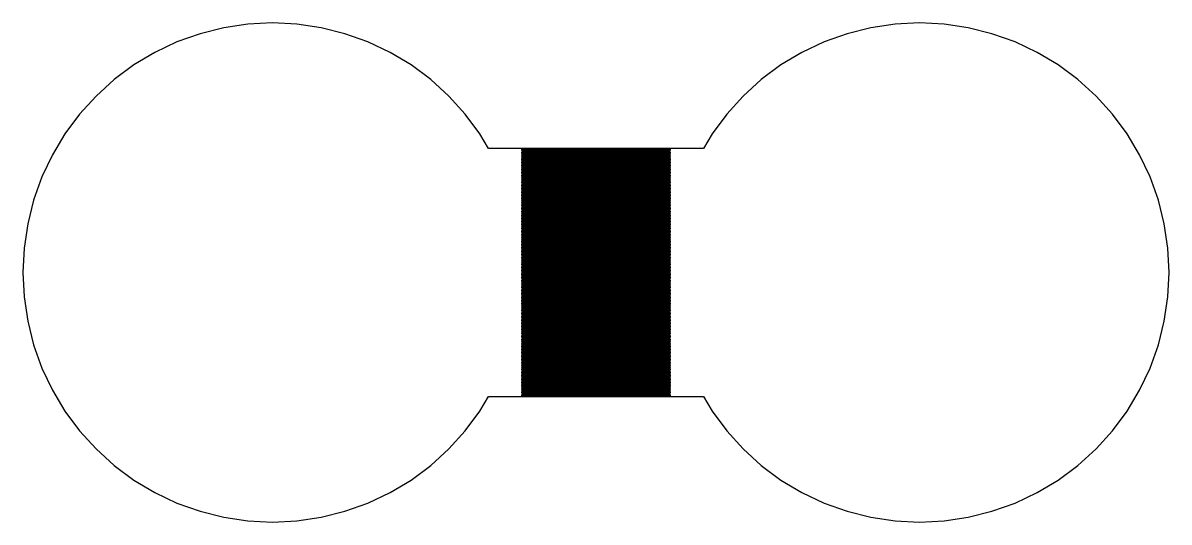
# Model space of a CAD drawing. Extents: x 0 to 105, y -4 to 66.
# Drawn here: x -0.47 to 15.47, y 23.03 to 29.97 of the extents above; entities that cross this region are included whole.
import ezdxf

# ---------------------------------------------------------------- set-up
doc = ezdxf.new("R2010")
doc.units = 0

msp = doc.modelspace()

# ---------------------------------------------------------------- linework, layer by layer
for p, q in [((3, 29.97), (2.65988, 29.9533)), ((3.34013, 29.9533), (3, 29.97)), ((12, 29.97), (11.6599, 29.9533)), ((12.3401, 29.9533), (12, 29.97)), ((1.99272, 29.8206), (1.67209, 29.7059)), ((2.32304, 29.9033), (1.99272, 29.8206)), ((2.65988, 29.9533), (2.32304, 29.9033)), ((3.67697, 29.9033), (3.34013, 29.9533)), ((4.00729, 29.8206), (3.67697, 29.9033)), ((4.32793, 29.7059), (4.00729, 29.8206)), ((10.9927, 29.8206), (10.6721, 29.7059)), ((11.323, 29.9033), (10.9927, 29.8206)), ((11.6599, 29.9533), (11.323, 29.9033)), ((12.677, 29.9033), (12.3401, 29.9533)), ((13.0073, 29.8206), (12.677, 29.9033)), ((13.3279, 29.7059), (13.0073, 29.8206)), ((1.67209, 29.7059), (1.36426, 29.5603)), ((4.63576, 29.5603), (4.32793, 29.7059)), ((10.6721, 29.7059), (10.3642, 29.5603)), ((13.6357, 29.5603), (13.3279, 29.7059)), ((1.36426, 29.5603), (1.07217, 29.3852)), ((4.92784, 29.3852), (4.63576, 29.5603)), ((10.3642, 29.5603), (10.0722, 29.3852)), ((13.9278, 29.3852), (13.6357, 29.5603)), ((1.07217, 29.3852), (0.79866, 29.1823)), ((5.20135, 29.1823), (4.92784, 29.3852)), ((10.0722, 29.3852), (9.79865, 29.1823)), ((14.2013, 29.1823), (13.9278, 29.3852)), ((0.79866, 29.1823), (0.546341, 28.9537)), ((5.45367, 28.9537), (5.20135, 29.1823)), ((9.79865, 29.1823), (9.54633, 28.9537)), ((14.4537, 28.9537), (14.2013, 29.1823)), ((0.546341, 28.9537), (0.317657, 28.7013)), ((5.68236, 28.7013), (5.45367, 28.9537)), ((9.54633, 28.9537), (9.31764, 28.7013)), ((14.6823, 28.7013), (14.4537, 28.9537)), ((0.317657, 28.7013), (0.114807, 28.4278)), ((5.88521, 28.4278), (5.68236, 28.7013)), ((9.31764, 28.7013), (9.11479, 28.4278)), ((14.8852, 28.4278), (14.6823, 28.7013)), ((0.114807, 28.4278), (-0.060257, 28.1357)), ((6.00677, 28.225), (5.88521, 28.4278)), ((9.11479, 28.4278), (8.99323, 28.225)), ((15.0603, 28.1357), (14.8852, 28.4278)), ((8.99323, 28.225), (6.00677, 28.225)), ((6.47, 28.205), (6.47, 28.215)), ((6.47, 28.215), (8.53, 28.215)), ((8.53, 28.215), (8.53, 28.205)), ((-0.060257, 28.1357), (-0.205856, 27.8279)), ((8.53, 28.205), (6.47, 28.205)), ((6.47, 28.185), (6.47, 28.195)), ((6.47, 28.195), (8.53, 28.195)), ((8.53, 28.185), (6.47, 28.185)), ((6.47, 28.165), (6.47, 28.175)), ((6.47, 28.175), (8.53, 28.175)), ((8.53, 28.165), (6.47, 28.165)), ((6.47, 28.145), (6.47, 28.155)), ((6.47, 28.155), (8.53, 28.155)), ((8.53, 28.145), (6.47, 28.145)), ((6.47, 28.125), (6.47, 28.135)), ((6.47, 28.135), (8.53, 28.135)), ((8.53, 28.125), (6.47, 28.125)), ((6.47, 28.105), (6.47, 28.115)), ((6.47, 28.115), (8.53, 28.115)), ((8.53, 28.105), (6.47, 28.105)), ((6.47, 28.085), (6.47, 28.095)), ((6.47, 28.095), (8.53, 28.095)), ((8.53, 28.085), (6.47, 28.085)), ((6.47, 28.065), (6.47, 28.075)), ((6.47, 28.075), (8.53, 28.075)), ((8.53, 28.065), (6.47, 28.065)), ((6.47, 28.045), (6.47, 28.055)), ((6.47, 28.055), (8.53, 28.055)), ((8.53, 28.195), (8.53, 28.185)), ((8.53, 28.175), (8.53, 28.165)), ((8.53, 28.155), (8.53, 28.145)), ((8.53, 28.135), (8.53, 28.125)), ((8.53, 28.115), (8.53, 28.105)), ((8.53, 28.095), (8.53, 28.085)), ((8.53, 28.075), (8.53, 28.065)), ((8.53, 28.055), (8.53, 28.045)), ((15.2059, 27.8279), (15.0603, 28.1357)), ((8.53, 28.045), (6.47, 28.045)), ((6.47, 28.025), (6.47, 28.035)), ((6.47, 28.035), (8.53, 28.035)), ((8.53, 28.025), (6.47, 28.025)), ((6.47, 28.005), (6.47, 28.015)), ((6.47, 28.015), (8.53, 28.015)), ((8.53, 28.005), (6.47, 28.005)), ((6.47, 27.985), (6.47, 27.995)), ((6.47, 27.995), (8.53, 27.995)), ((8.53, 27.985), (6.47, 27.985)), ((6.47, 27.965), (6.47, 27.975)), ((6.47, 27.975), (8.53, 27.975)), ((8.53, 27.965), (6.47, 27.965)), ((6.47, 27.945), (6.47, 27.955)), ((6.47, 27.955), (8.53, 27.955)), ((8.53, 27.945), (6.47, 27.945)), ((6.47, 27.925), (6.47, 27.935)), ((6.47, 27.935), (8.53, 27.935)), ((8.53, 27.925), (6.47, 27.925)), ((6.47, 27.905), (6.47, 27.915)), ((6.47, 27.915), (8.53, 27.915)), ((8.53, 27.905), (6.47, 27.905)), ((6.47, 27.885), (6.47, 27.895)), ((6.47, 27.895), (8.53, 27.895)), ((8.53, 28.035), (8.53, 28.025)), ((8.53, 28.015), (8.53, 28.005)), ((8.53, 27.995), (8.53, 27.985)), ((8.53, 27.975), (8.53, 27.965)), ((8.53, 27.955), (8.53, 27.945)), ((8.53, 27.935), (8.53, 27.925)), ((8.53, 27.915), (8.53, 27.905)), ((8.53, 27.895), (8.53, 27.885)), ((-0.205856, 27.8279), (-0.320572, 27.5073)), ((8.53, 27.885), (6.47, 27.885)), ((6.47, 27.865), (6.47, 27.875)), ((6.47, 27.875), (8.53, 27.875)), ((8.53, 27.865), (6.47, 27.865)), ((6.47, 27.845), (6.47, 27.855)), ((6.47, 27.855), (8.53, 27.855)), ((8.53, 27.845), (6.47, 27.845)), ((6.47, 27.825), (6.47, 27.835)), ((6.47, 27.835), (8.53, 27.835)), ((8.53, 27.825), (6.47, 27.825)), ((6.47, 27.805), (6.47, 27.815)), ((6.47, 27.815), (8.53, 27.815)), ((8.53, 27.805), (6.47, 27.805)), ((6.47, 27.785), (6.47, 27.795)), ((6.47, 27.795), (8.53, 27.795)), ((8.53, 27.785), (6.47, 27.785)), ((6.47, 27.765), (6.47, 27.775)), ((6.47, 27.775), (8.53, 27.775)), ((8.53, 27.765), (6.47, 27.765)), ((6.47, 27.745), (6.47, 27.755)), ((6.47, 27.755), (8.53, 27.755)), ((8.53, 27.745), (6.47, 27.745)), ((8.53, 27.875), (8.53, 27.865)), ((8.53, 27.855), (8.53, 27.845)), ((8.53, 27.835), (8.53, 27.825)), ((8.53, 27.815), (8.53, 27.805)), ((8.53, 27.795), (8.53, 27.785)), ((8.53, 27.775), (8.53, 27.765)), ((8.53, 27.755), (8.53, 27.745)), ((15.3206, 27.5073), (15.2059, 27.8279)), ((6.47, 27.725), (6.47, 27.735)), ((6.47, 27.735), (8.53, 27.735)), ((8.53, 27.725), (6.47, 27.725)), ((6.47, 27.705), (6.47, 27.715)), ((6.47, 27.715), (8.53, 27.715)), ((8.53, 27.705), (6.47, 27.705)), ((6.47, 27.685), (6.47, 27.695)), ((6.47, 27.695), (8.53, 27.695)), ((8.53, 27.685), (6.47, 27.685)), ((6.47, 27.665), (6.47, 27.675)), ((6.47, 27.675), (8.53, 27.675)), ((8.53, 27.665), (6.47, 27.665)), ((6.47, 27.645), (6.47, 27.655)), ((6.47, 27.655), (8.53, 27.655)), ((8.53, 27.645), (6.47, 27.645)), ((6.47, 27.625), (6.47, 27.635)), ((6.47, 27.635), (8.53, 27.635)), ((8.53, 27.625), (6.47, 27.625)), ((6.47, 27.605), (6.47, 27.615)), ((6.47, 27.615), (8.53, 27.615)), ((8.53, 27.605), (6.47, 27.605)), ((6.47, 27.585), (6.47, 27.595)), ((6.47, 27.595), (8.53, 27.595)), ((8.53, 27.585), (6.47, 27.585)), ((8.53, 27.735), (8.53, 27.725)), ((8.53, 27.715), (8.53, 27.705)), ((8.53, 27.695), (8.53, 27.685)), ((8.53, 27.675), (8.53, 27.665)), ((8.53, 27.655), (8.53, 27.645)), ((8.53, 27.635), (8.53, 27.625)), ((8.53, 27.615), (8.53, 27.605)), ((8.53, 27.595), (8.53, 27.585)), ((-0.320572, 27.5073), (-0.40332, 27.177)), ((6.47, 27.565), (6.47, 27.575)), ((6.47, 27.575), (8.53, 27.575)), ((8.53, 27.565), (6.47, 27.565)), ((6.47, 27.545), (6.47, 27.555)), ((6.47, 27.555), (8.53, 27.555)), ((8.53, 27.545), (6.47, 27.545)), ((6.47, 27.525), (6.47, 27.535)), ((6.47, 27.535), (8.53, 27.535)), ((8.53, 27.525), (6.47, 27.525)), ((6.47, 27.505), (6.47, 27.515)), ((6.47, 27.515), (8.53, 27.515)), ((8.53, 27.505), (6.47, 27.505)), ((6.47, 27.485), (6.47, 27.495)), ((6.47, 27.495), (8.53, 27.495)), ((8.53, 27.485), (6.47, 27.485)), ((6.47, 27.465), (6.47, 27.475)), ((6.47, 27.475), (8.53, 27.475)), ((8.53, 27.465), (6.47, 27.465)), ((6.47, 27.445), (6.47, 27.455)), ((6.47, 27.455), (8.53, 27.455)), ((8.53, 27.445), (6.47, 27.445)), ((6.47, 27.425), (6.47, 27.435)), ((6.47, 27.435), (8.53, 27.435)), ((8.53, 27.425), (6.47, 27.425)), ((8.53, 27.575), (8.53, 27.565)), ((8.53, 27.555), (8.53, 27.545)), ((8.53, 27.535), (8.53, 27.525)), ((8.53, 27.515), (8.53, 27.505)), ((8.53, 27.495), (8.53, 27.485)), ((8.53, 27.475), (8.53, 27.465)), ((8.53, 27.455), (8.53, 27.445)), ((8.53, 27.435), (8.53, 27.425)), ((15.4033, 27.177), (15.3206, 27.5073)), ((6.47, 27.405), (6.47, 27.415)), ((6.47, 27.415), (8.53, 27.415)), ((8.53, 27.405), (6.47, 27.405)), ((6.47, 27.385), (6.47, 27.395)), ((6.47, 27.395), (8.53, 27.395)), ((8.53, 27.385), (6.47, 27.385)), ((6.47, 27.365), (6.47, 27.375)), ((6.47, 27.375), (8.53, 27.375)), ((8.53, 27.365), (6.47, 27.365)), ((6.47, 27.345), (6.47, 27.355)), ((6.47, 27.355), (8.53, 27.355)), ((8.53, 27.345), (6.47, 27.345)), ((6.47, 27.325), (6.47, 27.335)), ((6.47, 27.335), (8.53, 27.335)), ((8.53, 27.325), (6.47, 27.325)), ((6.47, 27.305), (6.47, 27.315)), ((6.47, 27.315), (8.53, 27.315)), ((8.53, 27.305), (6.47, 27.305)), ((6.47, 27.285), (6.47, 27.295)), ((6.47, 27.295), (8.53, 27.295)), ((8.53, 27.285), (6.47, 27.285)), ((6.47, 27.265), (6.47, 27.275)), ((6.47, 27.275), (8.53, 27.275)), ((8.53, 27.265), (6.47, 27.265)), ((8.53, 27.415), (8.53, 27.405)), ((8.53, 27.395), (8.53, 27.385)), ((8.53, 27.375), (8.53, 27.365)), ((8.53, 27.355), (8.53, 27.345)), ((8.53, 27.335), (8.53, 27.325)), ((8.53, 27.315), (8.53, 27.305)), ((8.53, 27.295), (8.53, 27.285)), ((8.53, 27.275), (8.53, 27.265)), ((-0.40332, 27.177), (-0.453278, 26.8401)), ((6.47, 27.245), (6.47, 27.255)), ((6.47, 27.255), (8.53, 27.255)), ((8.53, 27.245), (6.47, 27.245)), ((6.47, 27.225), (6.47, 27.235)), ((6.47, 27.235), (8.53, 27.235)), ((8.53, 27.225), (6.47, 27.225)), ((6.47, 27.205), (6.47, 27.215)), ((6.47, 27.215), (8.53, 27.215)), ((8.53, 27.205), (6.47, 27.205)), ((6.47, 27.185), (6.47, 27.195)), ((6.47, 27.195), (8.53, 27.195)), ((8.53, 27.185), (6.47, 27.185)), ((6.47, 27.165), (6.47, 27.175)), ((6.47, 27.175), (8.53, 27.175)), ((8.53, 27.165), (6.47, 27.165)), ((6.47, 27.145), (6.47, 27.155)), ((6.47, 27.155), (8.53, 27.155)), ((8.53, 27.145), (6.47, 27.145)), ((6.47, 27.125), (6.47, 27.135)), ((6.47, 27.135), (8.53, 27.135)), ((8.53, 27.125), (6.47, 27.125)), ((6.47, 27.105), (6.47, 27.115)), ((6.47, 27.115), (8.53, 27.115)), ((8.53, 27.105), (6.47, 27.105)), ((8.53, 27.255), (8.53, 27.245)), ((8.53, 27.235), (8.53, 27.225)), ((8.53, 27.215), (8.53, 27.205)), ((8.53, 27.195), (8.53, 27.185)), ((8.53, 27.175), (8.53, 27.165)), ((8.53, 27.155), (8.53, 27.145)), ((8.53, 27.135), (8.53, 27.125)), ((8.53, 27.115), (8.53, 27.105)), ((15.4533, 26.8401), (15.4033, 27.177)), ((6.47, 27.085), (6.47, 27.095)), ((6.47, 27.095), (8.53, 27.095)), ((8.53, 27.085), (6.47, 27.085)), ((6.47, 27.065), (6.47, 27.075)), ((6.47, 27.075), (8.53, 27.075)), ((8.53, 27.065), (6.47, 27.065)), ((6.47, 27.045), (6.47, 27.055)), ((6.47, 27.055), (8.53, 27.055)), ((8.53, 27.045), (6.47, 27.045)), ((6.47, 27.025), (6.47, 27.035)), ((6.47, 27.035), (8.53, 27.035)), ((8.53, 27.025), (6.47, 27.025)), ((6.47, 27.005), (6.47, 27.015)), ((6.47, 27.015), (8.53, 27.015)), ((8.53, 27.005), (6.47, 27.005)), ((6.47, 26.985), (6.47, 26.995)), ((6.47, 26.995), (8.53, 26.995)), ((8.53, 26.985), (6.47, 26.985)), ((6.47, 26.965), (6.47, 26.975)), ((6.47, 26.975), (8.53, 26.975)), ((8.53, 26.965), (6.47, 26.965)), ((6.47, 26.945), (6.47, 26.955)), ((6.47, 26.955), (8.53, 26.955)), ((8.53, 26.945), (6.47, 26.945)), ((8.53, 27.095), (8.53, 27.085)), ((8.53, 27.075), (8.53, 27.065)), ((8.53, 27.055), (8.53, 27.045)), ((8.53, 27.035), (8.53, 27.025)), ((8.53, 27.015), (8.53, 27.005)), ((8.53, 26.995), (8.53, 26.985)), ((8.53, 26.975), (8.53, 26.965)), ((8.53, 26.955), (8.53, 26.945)), ((-0.453278, 26.8401), (-0.469986, 26.5)), ((6.47, 26.925), (6.47, 26.935)), ((6.47, 26.935), (8.53, 26.935)), ((8.53, 26.925), (6.47, 26.925)), ((6.47, 26.905), (6.47, 26.915)), ((6.47, 26.915), (8.53, 26.915)), ((8.53, 26.905), (6.47, 26.905)), ((6.47, 26.885), (6.47, 26.895)), ((6.47, 26.895), (8.53, 26.895)), ((8.53, 26.885), (6.47, 26.885)), ((6.47, 26.865), (6.47, 26.875)), ((6.47, 26.875), (8.53, 26.875)), ((8.53, 26.865), (6.47, 26.865)), ((6.47, 26.845), (6.47, 26.855)), ((6.47, 26.855), (8.53, 26.855)), ((8.53, 26.845), (6.47, 26.845)), ((6.47, 26.825), (6.47, 26.835)), ((6.47, 26.835), (8.53, 26.835)), ((8.53, 26.825), (6.47, 26.825)), ((6.47, 26.805), (6.47, 26.815)), ((6.47, 26.815), (8.53, 26.815)), ((8.53, 26.805), (6.47, 26.805)), ((6.47, 26.785), (6.47, 26.795)), ((6.47, 26.795), (8.53, 26.795)), ((8.53, 26.785), (6.47, 26.785)), ((8.53, 26.935), (8.53, 26.925)), ((8.53, 26.915), (8.53, 26.905)), ((8.53, 26.895), (8.53, 26.885)), ((8.53, 26.875), (8.53, 26.865)), ((8.53, 26.855), (8.53, 26.845)), ((8.53, 26.835), (8.53, 26.825)), ((8.53, 26.815), (8.53, 26.805)), ((8.53, 26.795), (8.53, 26.785)), ((15.47, 26.5), (15.4533, 26.8401)), ((6.47, 26.765), (6.47, 26.775)), ((6.47, 26.775), (8.53, 26.775)), ((8.53, 26.765), (6.47, 26.765)), ((6.47, 26.745), (6.47, 26.755)), ((6.47, 26.755), (8.53, 26.755)), ((8.53, 26.745), (6.47, 26.745)), ((6.47, 26.725), (6.47, 26.735)), ((6.47, 26.735), (8.53, 26.735)), ((8.53, 26.725), (6.47, 26.725)), ((6.47, 26.705), (6.47, 26.715)), ((6.47, 26.715), (8.53, 26.715)), ((8.53, 26.705), (6.47, 26.705)), ((6.47, 26.685), (6.47, 26.695)), ((6.47, 26.695), (8.53, 26.695)), ((8.53, 26.685), (6.47, 26.685)), ((6.47, 26.665), (6.47, 26.675)), ((6.47, 26.675), (8.53, 26.675)), ((8.53, 26.665), (6.47, 26.665)), ((6.47, 26.645), (6.47, 26.655)), ((6.47, 26.655), (8.53, 26.655)), ((8.53, 26.645), (6.47, 26.645)), ((6.47, 26.625), (6.47, 26.635)), ((6.47, 26.635), (8.53, 26.635)), ((8.53, 26.625), (6.47, 26.625)), ((8.53, 26.775), (8.53, 26.765)), ((8.53, 26.755), (8.53, 26.745)), ((8.53, 26.735), (8.53, 26.725)), ((8.53, 26.715), (8.53, 26.705)), ((8.53, 26.695), (8.53, 26.685)), ((8.53, 26.675), (8.53, 26.665)), ((8.53, 26.655), (8.53, 26.645)), ((8.53, 26.635), (8.53, 26.625)), ((-0.469986, 26.5), (-0.453278, 26.1599)), ((6.47, 26.605), (6.47, 26.615)), ((6.47, 26.615), (8.53, 26.615)), ((8.53, 26.605), (6.47, 26.605)), ((6.47, 26.585), (6.47, 26.595)), ((6.47, 26.595), (8.53, 26.595)), ((8.53, 26.585), (6.47, 26.585)), ((6.47, 26.565), (6.47, 26.575)), ((6.47, 26.575), (8.53, 26.575)), ((8.53, 26.565), (6.47, 26.565)), ((6.47, 26.545), (6.47, 26.555)), ((6.47, 26.555), (8.53, 26.555)), ((8.53, 26.545), (6.47, 26.545)), ((6.47, 26.525), (6.47, 26.535)), ((6.47, 26.535), (8.53, 26.535)), ((8.53, 26.525), (6.47, 26.525)), ((6.47, 26.505), (6.47, 26.515)), ((6.47, 26.515), (8.53, 26.515)), ((8.53, 26.505), (6.47, 26.505)), ((6.47, 26.485), (6.47, 26.495)), ((6.47, 26.495), (8.53, 26.495)), ((8.53, 26.485), (6.47, 26.485)), ((6.47, 26.465), (6.47, 26.475)), ((6.47, 26.475), (8.53, 26.475)), ((8.53, 26.465), (6.47, 26.465)), ((8.53, 26.615), (8.53, 26.605)), ((8.53, 26.595), (8.53, 26.585)), ((8.53, 26.575), (8.53, 26.565)), ((8.53, 26.555), (8.53, 26.545)), ((8.53, 26.535), (8.53, 26.525)), ((8.53, 26.515), (8.53, 26.505)), ((8.53, 26.495), (8.53, 26.485)), ((8.53, 26.475), (8.53, 26.465)), ((15.4533, 26.1599), (15.47, 26.5)), ((6.47, 26.445), (6.47, 26.455)), ((6.47, 26.455), (8.53, 26.455)), ((8.53, 26.445), (6.47, 26.445)), ((6.47, 26.425), (6.47, 26.435)), ((6.47, 26.435), (8.53, 26.435)), ((8.53, 26.425), (6.47, 26.425)), ((6.47, 26.405), (6.47, 26.415)), ((6.47, 26.415), (8.53, 26.415)), ((8.53, 26.405), (6.47, 26.405)), ((6.47, 26.385), (6.47, 26.395)), ((6.47, 26.395), (8.53, 26.395)), ((8.53, 26.385), (6.47, 26.385)), ((6.47, 26.365), (6.47, 26.375)), ((6.47, 26.375), (8.53, 26.375)), ((8.53, 26.365), (6.47, 26.365)), ((6.47, 26.345), (6.47, 26.355)), ((6.47, 26.355), (8.53, 26.355)), ((8.53, 26.345), (6.47, 26.345)), ((6.47, 26.325), (6.47, 26.335)), ((6.47, 26.335), (8.53, 26.335)), ((8.53, 26.325), (6.47, 26.325)), ((6.47, 26.305), (6.47, 26.315)), ((6.47, 26.315), (8.53, 26.315)), ((8.53, 26.305), (6.47, 26.305)), ((8.53, 26.455), (8.53, 26.445)), ((8.53, 26.435), (8.53, 26.425)), ((8.53, 26.415), (8.53, 26.405)), ((8.53, 26.395), (8.53, 26.385)), ((8.53, 26.375), (8.53, 26.365)), ((8.53, 26.355), (8.53, 26.345)), ((8.53, 26.335), (8.53, 26.325)), ((8.53, 26.315), (8.53, 26.305)), ((-0.453278, 26.1599), (-0.40332, 25.823)), ((6.47, 26.285), (6.47, 26.295)), ((6.47, 26.295), (8.53, 26.295)), ((8.53, 26.285), (6.47, 26.285)), ((6.47, 26.265), (6.47, 26.275)), ((6.47, 26.275), (8.53, 26.275)), ((8.53, 26.265), (6.47, 26.265)), ((6.47, 26.245), (6.47, 26.255)), ((6.47, 26.255), (8.53, 26.255)), ((8.53, 26.245), (6.47, 26.245)), ((6.47, 26.225), (6.47, 26.235)), ((6.47, 26.235), (8.53, 26.235)), ((8.53, 26.225), (6.47, 26.225)), ((6.47, 26.205), (6.47, 26.215)), ((6.47, 26.215), (8.53, 26.215)), ((8.53, 26.205), (6.47, 26.205)), ((6.47, 26.185), (6.47, 26.195)), ((6.47, 26.195), (8.53, 26.195)), ((8.53, 26.185), (6.47, 26.185)), ((6.47, 26.165), (6.47, 26.175)), ((6.47, 26.175), (8.53, 26.175)), ((8.53, 26.165), (6.47, 26.165)), ((6.47, 26.145), (6.47, 26.155)), ((6.47, 26.155), (8.53, 26.155)), ((8.53, 26.145), (6.47, 26.145)), ((8.53, 26.295), (8.53, 26.285)), ((8.53, 26.275), (8.53, 26.265)), ((8.53, 26.255), (8.53, 26.245)), ((8.53, 26.235), (8.53, 26.225)), ((8.53, 26.215), (8.53, 26.205)), ((8.53, 26.195), (8.53, 26.185)), ((8.53, 26.175), (8.53, 26.165)), ((8.53, 26.155), (8.53, 26.145)), ((15.4033, 25.823), (15.4533, 26.1599)), ((6.47, 26.125), (6.47, 26.135)), ((6.47, 26.135), (8.53, 26.135)), ((8.53, 26.125), (6.47, 26.125)), ((6.47, 26.105), (6.47, 26.115)), ((6.47, 26.115), (8.53, 26.115)), ((8.53, 26.105), (6.47, 26.105)), ((6.47, 26.085), (6.47, 26.095)), ((6.47, 26.095), (8.53, 26.095)), ((8.53, 26.085), (6.47, 26.085)), ((6.47, 26.065), (6.47, 26.075)), ((6.47, 26.075), (8.53, 26.075)), ((8.53, 26.065), (6.47, 26.065)), ((6.47, 26.045), (6.47, 26.055)), ((6.47, 26.055), (8.53, 26.055)), ((8.53, 26.045), (6.47, 26.045)), ((6.47, 26.025), (6.47, 26.035)), ((6.47, 26.035), (8.53, 26.035)), ((8.53, 26.025), (6.47, 26.025)), ((6.47, 26.005), (6.47, 26.015)), ((6.47, 26.015), (8.53, 26.015)), ((8.53, 26.005), (6.47, 26.005)), ((6.47, 25.985), (6.47, 25.995)), ((6.47, 25.995), (8.53, 25.995)), ((8.53, 25.985), (6.47, 25.985)), ((8.53, 26.135), (8.53, 26.125)), ((8.53, 26.115), (8.53, 26.105)), ((8.53, 26.095), (8.53, 26.085)), ((8.53, 26.075), (8.53, 26.065)), ((8.53, 26.055), (8.53, 26.045)), ((8.53, 26.035), (8.53, 26.025)), ((8.53, 26.015), (8.53, 26.005)), ((8.53, 25.995), (8.53, 25.985)), ((-0.40332, 25.823), (-0.320572, 25.4927)), ((6.47, 25.965), (6.47, 25.975)), ((6.47, 25.975), (8.53, 25.975)), ((8.53, 25.965), (6.47, 25.965)), ((6.47, 25.945), (6.47, 25.955)), ((6.47, 25.955), (8.53, 25.955)), ((8.53, 25.945), (6.47, 25.945)), ((6.47, 25.925), (6.47, 25.935)), ((6.47, 25.935), (8.53, 25.935)), ((8.53, 25.925), (6.47, 25.925)), ((6.47, 25.905), (6.47, 25.915)), ((6.47, 25.915), (8.53, 25.915)), ((8.53, 25.905), (6.47, 25.905)), ((6.47, 25.885), (6.47, 25.895)), ((6.47, 25.895), (8.53, 25.895)), ((8.53, 25.885), (6.47, 25.885)), ((6.47, 25.865), (6.47, 25.875)), ((6.47, 25.875), (8.53, 25.875)), ((8.53, 25.865), (6.47, 25.865)), ((6.47, 25.845), (6.47, 25.855)), ((6.47, 25.855), (8.53, 25.855)), ((8.53, 25.845), (6.47, 25.845)), ((6.47, 25.825), (6.47, 25.835)), ((6.47, 25.835), (8.53, 25.835)), ((8.53, 25.825), (6.47, 25.825)), ((8.53, 25.975), (8.53, 25.965)), ((8.53, 25.955), (8.53, 25.945)), ((8.53, 25.935), (8.53, 25.925)), ((8.53, 25.915), (8.53, 25.905)), ((8.53, 25.895), (8.53, 25.885)), ((8.53, 25.875), (8.53, 25.865)), ((8.53, 25.855), (8.53, 25.845)), ((8.53, 25.835), (8.53, 25.825)), ((15.3206, 25.4927), (15.4033, 25.823)), ((6.47, 25.805), (6.47, 25.815)), ((6.47, 25.815), (8.53, 25.815)), ((8.53, 25.805), (6.47, 25.805)), ((6.47, 25.785), (6.47, 25.795)), ((6.47, 25.795), (8.53, 25.795)), ((8.53, 25.785), (6.47, 25.785)), ((6.47, 25.765), (6.47, 25.775)), ((6.47, 25.775), (8.53, 25.775)), ((8.53, 25.765), (6.47, 25.765)), ((6.47, 25.745), (6.47, 25.755)), ((6.47, 25.755), (8.53, 25.755)), ((8.53, 25.745), (6.47, 25.745)), ((6.47, 25.725), (6.47, 25.735)), ((6.47, 25.735), (8.53, 25.735)), ((8.53, 25.725), (6.47, 25.725)), ((6.47, 25.705), (6.47, 25.715)), ((6.47, 25.715), (8.53, 25.715)), ((8.53, 25.705), (6.47, 25.705)), ((6.47, 25.685), (6.47, 25.695)), ((6.47, 25.695), (8.53, 25.695)), ((8.53, 25.685), (6.47, 25.685)), ((6.47, 25.665), (6.47, 25.675)), ((6.47, 25.675), (8.53, 25.675)), ((8.53, 25.665), (6.47, 25.665)), ((8.53, 25.815), (8.53, 25.805)), ((8.53, 25.795), (8.53, 25.785)), ((8.53, 25.775), (8.53, 25.765)), ((8.53, 25.755), (8.53, 25.745)), ((8.53, 25.735), (8.53, 25.725)), ((8.53, 25.715), (8.53, 25.705)), ((8.53, 25.695), (8.53, 25.685)), ((8.53, 25.675), (8.53, 25.665)), ((6.47, 25.645), (6.47, 25.655)), ((6.47, 25.655), (8.53, 25.655)), ((8.53, 25.645), (6.47, 25.645)), ((6.47, 25.625), (6.47, 25.635)), ((6.47, 25.635), (8.53, 25.635)), ((8.53, 25.625), (6.47, 25.625)), ((6.47, 25.605), (6.47, 25.615)), ((6.47, 25.615), (8.53, 25.615)), ((8.53, 25.605), (6.47, 25.605)), ((6.47, 25.585), (6.47, 25.595)), ((6.47, 25.595), (8.53, 25.595)), ((8.53, 25.585), (6.47, 25.585)), ((6.47, 25.565), (6.47, 25.575)), ((6.47, 25.575), (8.53, 25.575)), ((8.53, 25.565), (6.47, 25.565)), ((6.47, 25.545), (6.47, 25.555)), ((6.47, 25.555), (8.53, 25.555)), ((8.53, 25.545), (6.47, 25.545)), ((6.47, 25.525), (6.47, 25.535)), ((6.47, 25.535), (8.53, 25.535)), ((8.53, 25.525), (6.47, 25.525)), ((6.47, 25.505), (6.47, 25.515)), ((6.47, 25.515), (8.53, 25.515)), ((8.53, 25.505), (6.47, 25.505)), ((8.53, 25.655), (8.53, 25.645)), ((8.53, 25.635), (8.53, 25.625)), ((8.53, 25.615), (8.53, 25.605)), ((8.53, 25.595), (8.53, 25.585)), ((8.53, 25.575), (8.53, 25.565)), ((8.53, 25.555), (8.53, 25.545)), ((8.53, 25.535), (8.53, 25.525)), ((8.53, 25.515), (8.53, 25.505)), ((-0.320572, 25.4927), (-0.205856, 25.1721)), ((6.47, 25.485), (6.47, 25.495)), ((6.47, 25.495), (8.53, 25.495)), ((8.53, 25.485), (6.47, 25.485)), ((6.47, 25.465), (6.47, 25.475)), ((6.47, 25.475), (8.53, 25.475)), ((8.53, 25.465), (6.47, 25.465)), ((6.47, 25.445), (6.47, 25.455)), ((6.47, 25.455), (8.53, 25.455)), ((8.53, 25.445), (6.47, 25.445)), ((6.47, 25.425), (6.47, 25.435)), ((6.47, 25.435), (8.53, 25.435)), ((8.53, 25.425), (6.47, 25.425)), ((6.47, 25.405), (6.47, 25.415)), ((6.47, 25.415), (8.53, 25.415)), ((8.53, 25.405), (6.47, 25.405)), ((6.47, 25.385), (6.47, 25.395)), ((6.47, 25.395), (8.53, 25.395)), ((8.53, 25.385), (6.47, 25.385)), ((6.47, 25.365), (6.47, 25.375)), ((6.47, 25.375), (8.53, 25.375)), ((8.53, 25.365), (6.47, 25.365)), ((6.47, 25.345), (6.47, 25.355)), ((6.47, 25.355), (8.53, 25.355)), ((8.53, 25.345), (6.47, 25.345)), ((8.53, 25.495), (8.53, 25.485)), ((8.53, 25.475), (8.53, 25.465)), ((8.53, 25.455), (8.53, 25.445)), ((8.53, 25.435), (8.53, 25.425)), ((8.53, 25.415), (8.53, 25.405)), ((8.53, 25.395), (8.53, 25.385)), ((8.53, 25.375), (8.53, 25.365)), ((8.53, 25.355), (8.53, 25.345)), ((15.2059, 25.1721), (15.3206, 25.4927)), ((6.47, 25.325), (6.47, 25.335)), ((6.47, 25.335), (8.53, 25.335)), ((8.53, 25.325), (6.47, 25.325)), ((6.47, 25.305), (6.47, 25.315)), ((6.47, 25.315), (8.53, 25.315)), ((8.53, 25.305), (6.47, 25.305)), ((6.47, 25.285), (6.47, 25.295)), ((6.47, 25.295), (8.53, 25.295)), ((8.53, 25.285), (6.47, 25.285)), ((6.47, 25.265), (6.47, 25.275)), ((6.47, 25.275), (8.53, 25.275)), ((8.53, 25.265), (6.47, 25.265)), ((6.47, 25.245), (6.47, 25.255)), ((6.47, 25.255), (8.53, 25.255)), ((8.53, 25.245), (6.47, 25.245)), ((6.47, 25.225), (6.47, 25.235)), ((6.47, 25.235), (8.53, 25.235)), ((8.53, 25.225), (6.47, 25.225)), ((6.47, 25.205), (6.47, 25.215)), ((6.47, 25.215), (8.53, 25.215)), ((8.53, 25.205), (6.47, 25.205)), ((6.47, 25.185), (6.47, 25.195)), ((6.47, 25.195), (8.53, 25.195)), ((8.53, 25.335), (8.53, 25.325)), ((8.53, 25.315), (8.53, 25.305)), ((8.53, 25.295), (8.53, 25.285)), ((8.53, 25.275), (8.53, 25.265)), ((8.53, 25.255), (8.53, 25.245)), ((8.53, 25.235), (8.53, 25.225)), ((8.53, 25.215), (8.53, 25.205)), ((8.53, 25.195), (8.53, 25.185)), ((-0.205856, 25.1721), (-0.060257, 24.8643)), ((8.53, 25.185), (6.47, 25.185)), ((6.47, 25.165), (6.47, 25.175)), ((6.47, 25.175), (8.53, 25.175)), ((8.53, 25.165), (6.47, 25.165)), ((6.47, 25.145), (6.47, 25.155)), ((6.47, 25.155), (8.53, 25.155)), ((8.53, 25.145), (6.47, 25.145)), ((6.47, 25.125), (6.47, 25.135)), ((6.47, 25.135), (8.53, 25.135)), ((8.53, 25.125), (6.47, 25.125)), ((6.47, 25.105), (6.47, 25.115)), ((6.47, 25.115), (8.53, 25.115)), ((8.53, 25.105), (6.47, 25.105)), ((6.47, 25.085), (6.47, 25.095)), ((6.47, 25.095), (8.53, 25.095)), ((8.53, 25.085), (6.47, 25.085)), ((6.47, 25.065), (6.47, 25.075)), ((6.47, 25.075), (8.53, 25.075)), ((8.53, 25.065), (6.47, 25.065)), ((6.47, 25.045), (6.47, 25.055)), ((6.47, 25.055), (8.53, 25.055)), ((8.53, 25.045), (6.47, 25.045)), ((6.47, 25.025), (6.47, 25.035)), ((6.47, 25.035), (8.53, 25.035)), ((8.53, 25.175), (8.53, 25.165)), ((8.53, 25.155), (8.53, 25.145)), ((8.53, 25.135), (8.53, 25.125)), ((8.53, 25.115), (8.53, 25.105)), ((8.53, 25.095), (8.53, 25.085)), ((8.53, 25.075), (8.53, 25.065)), ((8.53, 25.055), (8.53, 25.045)), ((8.53, 25.035), (8.53, 25.025)), ((15.0603, 24.8643), (15.2059, 25.1721)), ((8.53, 25.025), (6.47, 25.025)), ((6.47, 25.005), (6.47, 25.015)), ((6.47, 25.015), (8.53, 25.015)), ((8.53, 25.005), (6.47, 25.005)), ((6.47, 24.985), (6.47, 24.995)), ((6.47, 24.995), (8.53, 24.995)), ((8.53, 24.985), (6.47, 24.985)), ((6.47, 24.965), (6.47, 24.975)), ((6.47, 24.975), (8.53, 24.975)), ((8.53, 24.965), (6.47, 24.965)), ((6.47, 24.945), (6.47, 24.955)), ((6.47, 24.955), (8.53, 24.955)), ((8.53, 24.945), (6.47, 24.945)), ((6.47, 24.925), (6.47, 24.935)), ((6.47, 24.935), (8.53, 24.935)), ((8.53, 24.925), (6.47, 24.925)), ((6.47, 24.905), (6.47, 24.915)), ((6.47, 24.915), (8.53, 24.915)), ((8.53, 24.905), (6.47, 24.905)), ((6.47, 24.885), (6.47, 24.895)), ((6.47, 24.895), (8.53, 24.895)), ((8.53, 24.885), (6.47, 24.885)), ((6.47, 24.865), (6.47, 24.875)), ((6.47, 24.875), (8.53, 24.875)), ((8.53, 25.015), (8.53, 25.005)), ((8.53, 24.995), (8.53, 24.985)), ((8.53, 24.975), (8.53, 24.965)), ((8.53, 24.955), (8.53, 24.945)), ((8.53, 24.935), (8.53, 24.925)), ((8.53, 24.915), (8.53, 24.905)), ((8.53, 24.895), (8.53, 24.885)), ((8.53, 24.875), (8.53, 24.865)), ((-0.060257, 24.8643), (0.114807, 24.5722)), ((5.88521, 24.5722), (6.00677, 24.775)), ((6.00677, 24.775), (8.99323, 24.775)), ((8.53, 24.865), (6.47, 24.865)), ((6.47, 24.845), (6.47, 24.855)), ((6.47, 24.855), (8.53, 24.855)), ((8.53, 24.845), (6.47, 24.845)), ((6.47, 24.825), (6.47, 24.835)), ((6.47, 24.835), (8.53, 24.835)), ((8.53, 24.825), (6.47, 24.825)), ((6.47, 24.805), (6.47, 24.815)), ((6.47, 24.815), (8.53, 24.815)), ((8.53, 24.805), (6.47, 24.805)), ((6.47, 24.785), (6.47, 24.795)), ((6.47, 24.795), (8.53, 24.795)), ((8.53, 24.785), (6.47, 24.785)), ((8.53, 24.855), (8.53, 24.845)), ((8.53, 24.835), (8.53, 24.825)), ((8.53, 24.815), (8.53, 24.805)), ((8.53, 24.795), (8.53, 24.785)), ((8.99323, 24.775), (9.11479, 24.5722)), ((14.8852, 24.5722), (15.0603, 24.8643)), ((0.114807, 24.5722), (0.317657, 24.2987)), ((5.68236, 24.2987), (5.88521, 24.5722)), ((9.11479, 24.5722), (9.31764, 24.2987)), ((14.6823, 24.2987), (14.8852, 24.5722)), ((0.317657, 24.2987), (0.546341, 24.0463)), ((5.45367, 24.0463), (5.68236, 24.2987)), ((9.31764, 24.2987), (9.54633, 24.0463)), ((14.4537, 24.0463), (14.6823, 24.2987)), ((0.546341, 24.0463), (0.79866, 23.8177)), ((5.20135, 23.8177), (5.45367, 24.0463)), ((9.54633, 24.0463), (9.79865, 23.8177)), ((14.2013, 23.8177), (14.4537, 24.0463)), ((0.79866, 23.8177), (1.07217, 23.6148)), ((4.92784, 23.6148), (5.20135, 23.8177)), ((9.79865, 23.8177), (10.0722, 23.6148)), ((13.9278, 23.6148), (14.2013, 23.8177)), ((1.07217, 23.6148), (1.36426, 23.4397)), ((4.63576, 23.4397), (4.92784, 23.6148)), ((10.0722, 23.6148), (10.3642, 23.4397)), ((13.6357, 23.4397), (13.9278, 23.6148)), ((1.36426, 23.4397), (1.67209, 23.2941)), ((4.32793, 23.2941), (4.63576, 23.4397)), ((10.3642, 23.4397), (10.6721, 23.2941)), ((13.3279, 23.2941), (13.6357, 23.4397)), ((1.67209, 23.2941), (1.99272, 23.1794)), ((4.00729, 23.1794), (4.32793, 23.2941)), ((10.6721, 23.2941), (10.9927, 23.1794)), ((13.0073, 23.1794), (13.3279, 23.2941)), ((1.99272, 23.1794), (2.32304, 23.0967)), ((3.67697, 23.0967), (4.00729, 23.1794)), ((10.9927, 23.1794), (11.323, 23.0967)), ((12.677, 23.0967), (13.0073, 23.1794)), ((2.32304, 23.0967), (2.65988, 23.0467)), ((2.65988, 23.0467), (3, 23.03)), ((3, 23.03), (3.34013, 23.0467)), ((3.34013, 23.0467), (3.67697, 23.0967)), ((11.323, 23.0967), (11.6599, 23.0467)), ((11.6599, 23.0467), (12, 23.03)), ((12, 23.03), (12.3401, 23.0467)), ((12.3401, 23.0467), (12.677, 23.0967))]:
    msp.add_line(p, q)

doc.saveas('drawing.dxf')
